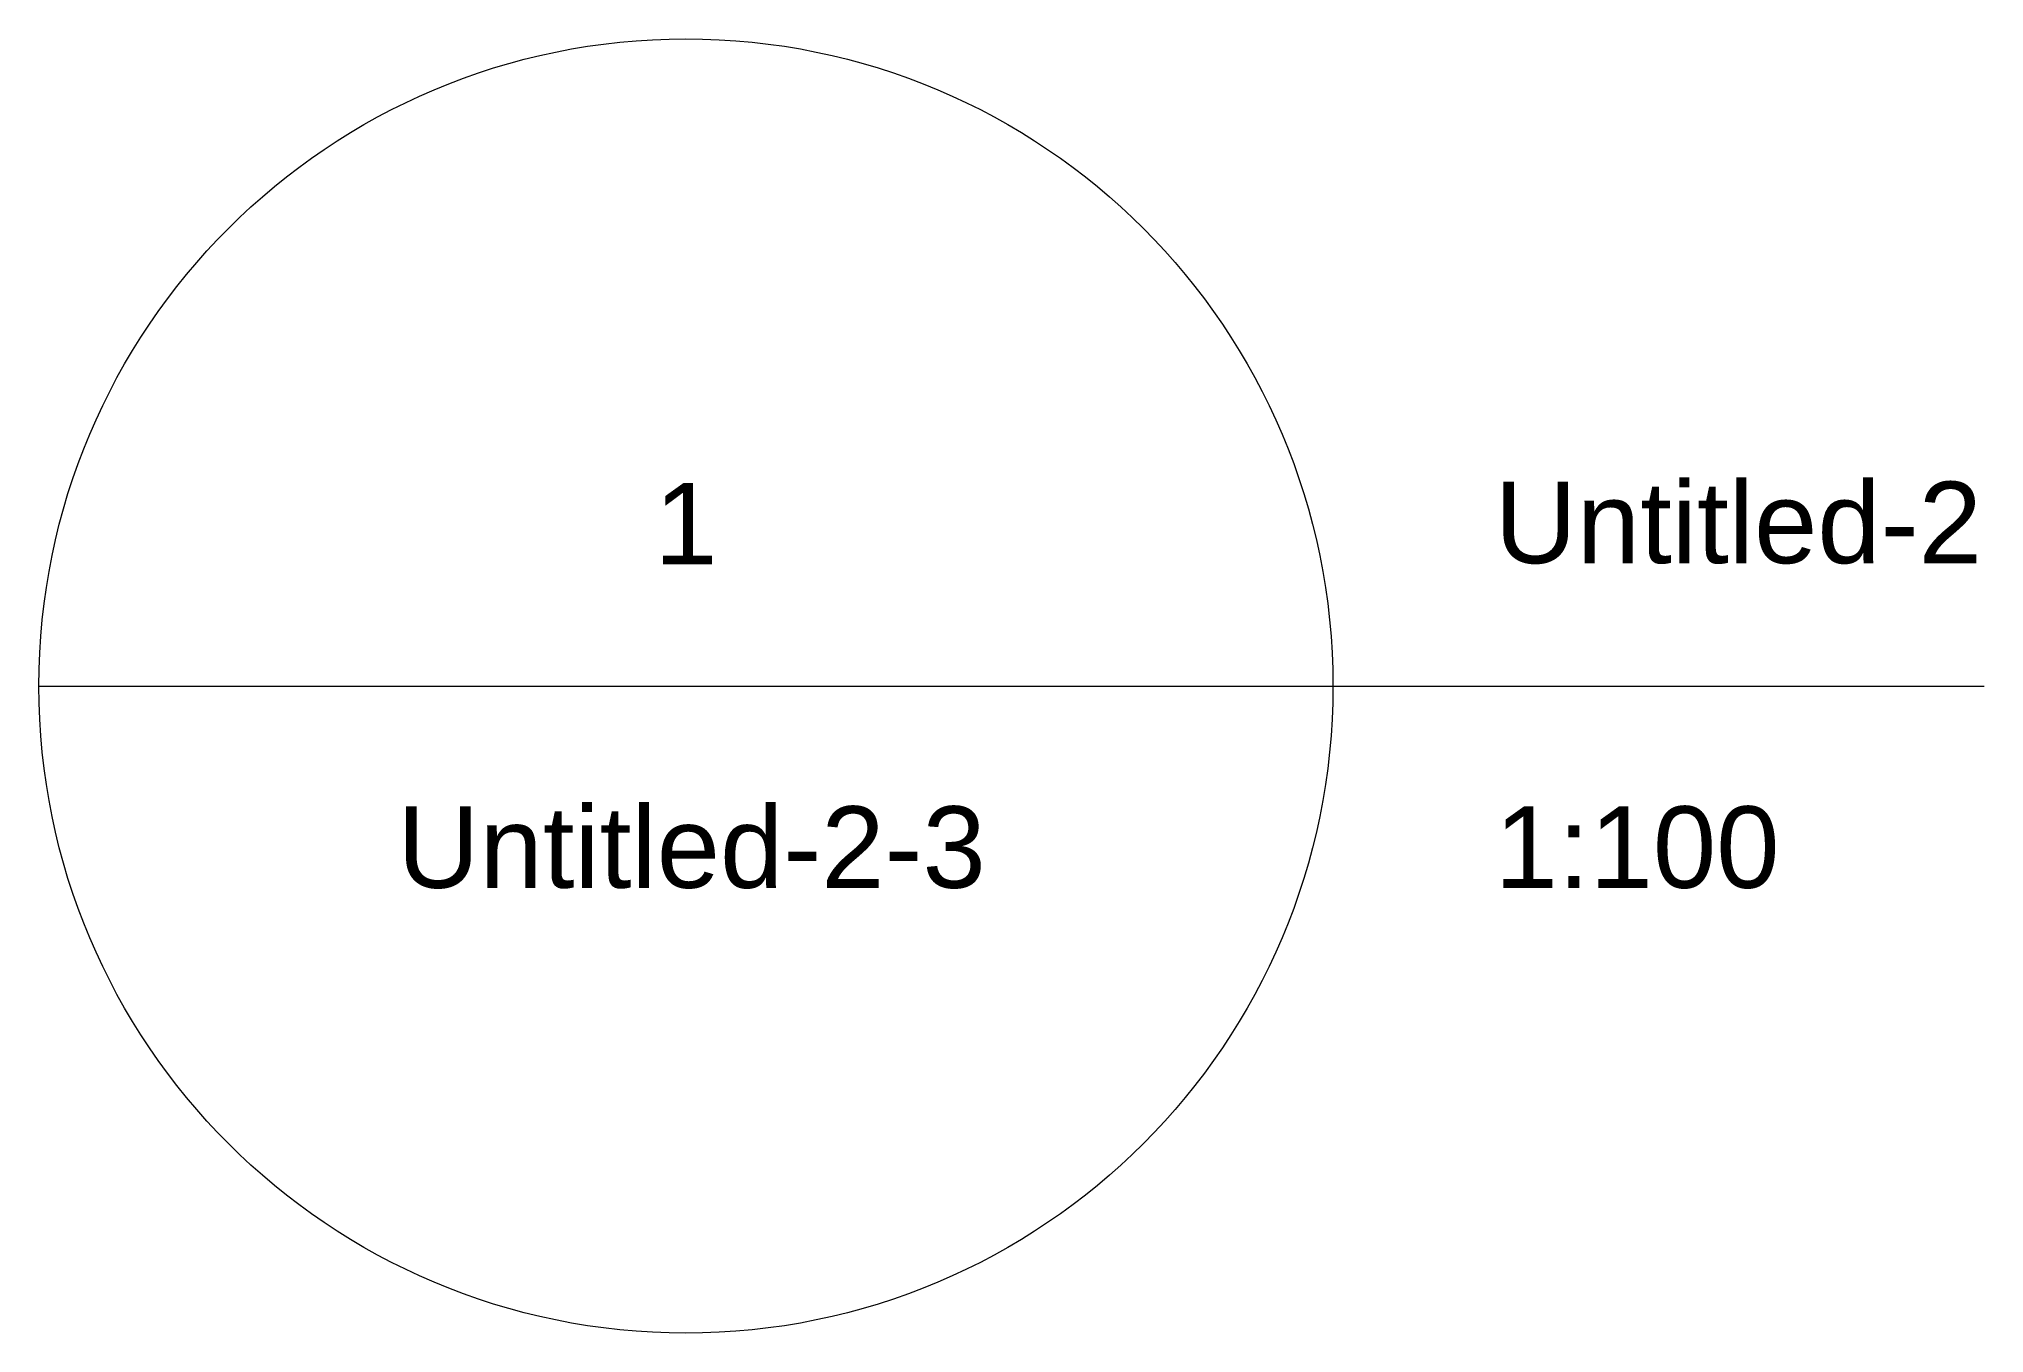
# Paper-space layout 'Untitled-2-3 [Sheet]' of a CAD drawing. Header units: metres. Extents: x 0.4125 to 0.4364, y -0.3802 to -0.3643.
import ezdxf

# ---------------------------------------------------------------- set-up
doc = ezdxf.new("R2010")
doc.units = ezdxf.units.M
doc.header["$MEASUREMENT"] = 0
doc.layers.add('01_A_AccesTren_t', color=30, linetype='Continuous', lineweight=0)
doc.styles.add('Style-Arial', font='arial.ttf')

# ---------------------------------------------------------------- blocks, each defined once
blk = doc.blocks.new('DrawingTitleBubble_40')
at = {"layer": '01_A_AccesTren_t'}
blk.add_line((-0.008007, 0), (0.007869, 0), dxfattribs=at)
blk.add_circle((-0.000069, 0), 0.007938, dxfattribs=at)
at = {"layer": '01_A_AccesTren_t', "color": 7, "char_height": 0.001524, "style": 'Style-Arial'}
for s, insert, attachment_point in [('\\H0.656168x;1', (-0.000069, 0.001492), 8), ('\\H0.656168x;Untitled-2-3', (0, -0.001476), 2)]:
    blk.add_mtext(s, dxfattribs=dict(at, insert=insert, attachment_point=attachment_point))
blk = doc.blocks.new('TitleText_40')
at = {"layer": '01_A_AccesTren_t', "color": 7, "insert": (0, 0.001492), "char_height": 0.001524, "attachment_point": 7, "style": 'Style-Arial'}
blk.add_mtext('\\H0.656168x;Untitled-2', dxfattribs=at)
at = {"layer": '01_A_AccesTren_t', "insert": (0, -0.001476), "char_height": 0.001524, "attachment_point": 1, "style": 'Style-Arial'}
blk.add_mtext('\\H0.656168x;1:100', dxfattribs=at)
blk = doc.blocks.new('*U309')
at = {"layer": '01_A_AccesTren_t'}
blk.add_line((0, 0), (0.015858, 0), dxfattribs=at)
blk.add_blockref('DrawingTitleBubble_40', (0, 0), dxfattribs=at)
at = {"layer": '01_A_AccesTren_t', "color": 7}
blk.add_blockref('TitleText_40', (0.009853, 0), dxfattribs=at)

psp = doc.layouts.new('Untitled-2-3 [Sheet]')

# ---------------------------------------------------------------- block references
at = {"layer": '01_A_AccesTren_t'}
psp.add_blockref('*U309', (0.4205, -0.372275), dxfattribs=at)

doc.saveas('drawing.dxf')
